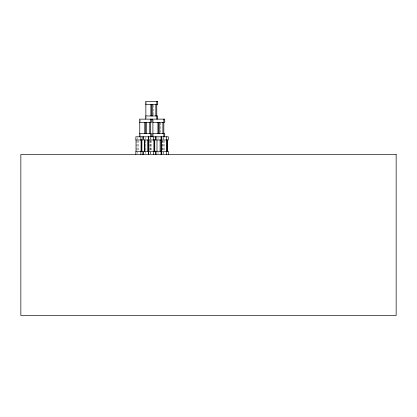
<?xml version="1.0" encoding="UTF-8"?>
<svg xmlns="http://www.w3.org/2000/svg" width="417" height="417" viewBox="0 0 417 417"><rect width="100%" height="100%" fill="white"/><g stroke="black" fill="none" stroke-linecap="round" stroke-linejoin="round"><path stroke-width="0.31" stroke-dasharray="2.08 1.56" d="M164.22 140.597L164.22 150.641M163.297 137.428L163.297 139.335M163.328 140.597L163.328 150.641M163.297 151.908L163.297 153.816M163.042 137.428L163.042 139.335M163.042 151.908L163.042 153.816M162.859 140.597L162.859 150.641M162.302 140.597L162.302 150.641M160.654 122.937L160.654 132.987M158.038 137.428L158.038 139.335M158.038 151.908L158.038 153.816M153.602 105.282L153.602 115.327M153.597 119.768L153.597 121.675M153.597 134.248L153.597 136.156M151.621 140.597L151.621 150.641M150.699 137.428L150.699 139.335M150.73 140.597L150.73 150.641M150.699 151.908L150.699 153.816M150.641 137.428L150.641 139.335M150.641 151.908L150.641 153.816M150.459 140.597L150.459 150.641M149.901 140.597L149.901 150.641M146.549 102.108L146.549 104.015M146.549 116.588L146.549 118.496M145.637 137.428L145.637 139.335M145.637 151.908L145.637 153.816M145.481 140.597L145.455 150.641M140.446 119.768L140.446 121.675M140.446 134.248L140.446 136.156M138.772 140.597L138.772 150.641M137.845 137.428L137.845 139.335M137.876 140.597L137.876 150.641M137.845 151.908L137.845 153.816M136.583 140.597L136.583 150.641"/><path stroke-width="0.63" d="M168.301 154.452L168.301 151.272L161.306 151.272L161.306 154.452M167.353 139.971L167.353 151.272M167.04 139.971L167.04 151.272M166.482 139.971L166.482 151.272M166.31 136.792L166.31 139.971M166.31 151.272L166.31 154.452M164.72 136.792L164.72 133.612L152.7 133.612L152.7 136.792M163.829 119.132L163.829 136.792M162.891 122.311L162.891 133.612M161.473 139.971L161.473 151.272M161.306 136.792L161.306 139.971L168.301 139.971L168.301 136.792L135.859 136.792L135.859 139.971L142.854 139.971L142.854 136.792M161.051 136.792L161.051 139.971L156.047 139.971L156.047 136.792M161.051 154.452L161.051 151.272L156.047 151.272L156.047 154.452M161.009 139.971L161.009 151.272M160.112 139.971L160.112 151.272M159.758 122.311L159.758 133.612M158.476 122.311L158.476 133.612M157.918 122.311L157.918 133.612M157.673 119.132L157.673 115.952L145.653 115.952L145.653 119.132M156.985 139.971L156.985 151.272M156.776 101.477L156.776 119.132M155.838 104.651L155.838 115.952M155.703 136.792L155.703 139.971L143.646 139.971L143.646 136.792M155.703 154.452L155.703 151.272L143.646 151.272L143.646 154.452M154.754 139.971L154.754 151.272M154.441 139.971L154.441 151.272M153.883 139.971L153.883 151.272M153.717 136.792L153.717 139.971M153.717 151.272L153.717 154.452M152.914 122.311L152.914 133.612M152.711 104.651L152.711 115.952M152.7 119.132L152.7 122.311L164.72 122.311L164.72 119.132L139.549 119.132L139.549 122.311L151.569 122.311L151.569 119.132M151.569 136.792L151.569 133.612L139.549 133.612L139.549 136.792M151.428 104.651L151.428 115.952M150.865 104.651L150.865 115.952M150.678 119.132L150.678 136.792M149.739 122.311L149.739 133.612M148.874 139.971L148.874 151.272M148.707 136.792L148.707 139.971M148.707 151.272L148.707 154.452M148.65 136.792L148.65 154.452M147.712 139.971L147.712 151.272M146.607 122.311L146.607 133.612M145.861 104.651L145.861 115.952M145.325 122.311L145.325 133.612M144.892 139.971L144.892 151.272M144.767 122.311L144.767 133.612M144.584 139.971L144.584 151.272M142.854 154.452L142.854 151.272L135.859 151.272L135.859 154.452M141.9 139.971L141.9 151.272M141.592 139.971L141.592 151.272M141.029 139.971L141.029 151.272M140.863 136.792L140.863 139.971M140.863 151.272L140.863 154.452M139.763 122.311L139.763 133.612M136.025 139.971L136.025 151.272M157.673 101.477L145.653 101.477L145.653 104.651L157.673 104.651L157.673 101.477M396.15 154.452L20.85 154.452L20.85 315.523L396.15 315.523L396.15 154.452"/></g></svg>
